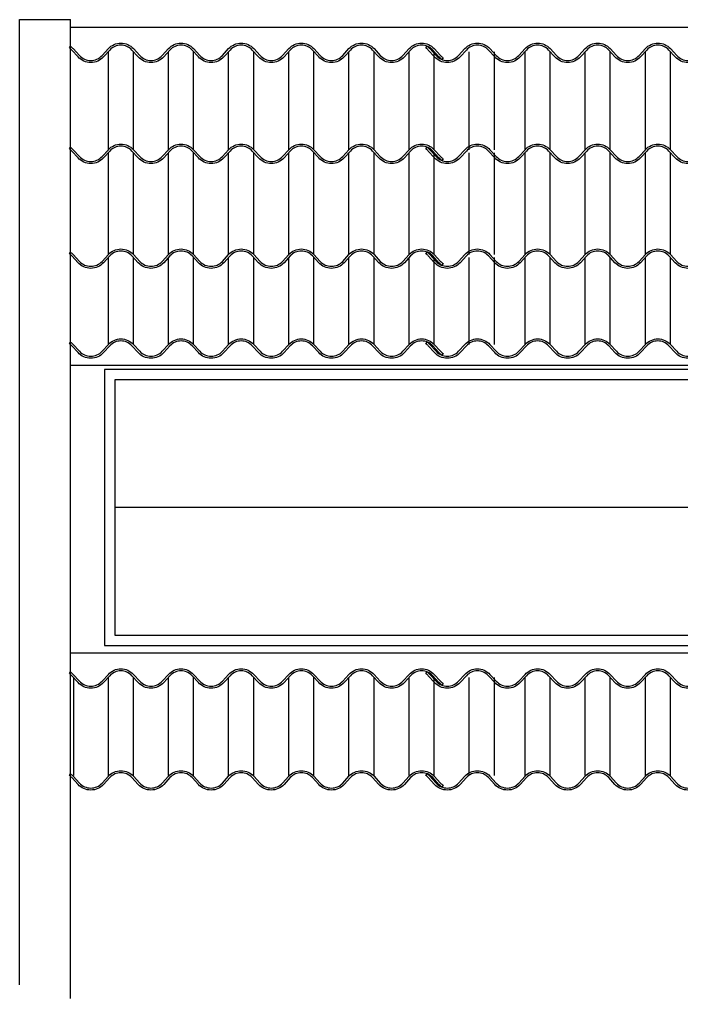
# Model space of a CAD drawing. Extents: x 2282.8 to 2294.5, y 7376.4 to 7380.1.
# Drawn here: x 2282.769 to 2284.716, y 7376.395 to 7379.275 of the extents above; entities that cross this region are included whole.
import ezdxf

# ---------------------------------------------------------------- set-up
doc = ezdxf.new("R2010")
doc.units = 0
doc.header["$MEASUREMENT"] = 0
for name, color, linetype in [('fina', 1, 'CONTINUOUS'), ('grossa', 5, 'CONTINUOUS'), ('média', 2, 'CONTINUOUS'), ('telhas', 1, 'CONTINUOUS')]:
    doc.layers.add(name, color=color, linetype=linetype)

msp = doc.modelspace()

# ---------------------------------------------------------------- linework, layer by layer
at = {"layer": 'fina'}
for p, q in [((2294.4794, 7379.252), (2282.9186, 7379.252)), ((2294.4794, 7378.257), (2282.9186, 7378.257)), ((2288.5486, 7377.8392), (2283.0486, 7377.8392)), ((2294.4794, 7377.4111), (2282.9186, 7377.4111)), ((2294.4794, 7377.4111), (2282.9186, 7377.4111))]:
    msp.add_line(p, q, dxfattribs=at)
msp.add_lwpolyline([(2288.5486, 7378.215), (2283.0486, 7378.215), (2283.0486, 7377.4634), (2288.5486, 7377.4634)], close=True, dxfattribs=at)
at = {"layer": 'grossa'}
for p, q in [((2282.7686, 7376.4354), (2282.7686, 7379.275)), ((2282.7686, 7379.275), (2282.9186, 7379.275)), ((2282.9186, 7376.395), (2282.9186, 7379.275))]:
    msp.add_line(p, q, dxfattribs=at)
at = {"layer": 'média'}
msp.add_lwpolyline([(2288.5786, 7378.245), (2283.0186, 7378.245), (2283.0186, 7377.4334), (2288.5786, 7377.4334)], close=True, dxfattribs=at)
at = {"layer": 'telhas'}
for p, q in [((2283.0297, 7378.8922), (2283.0297, 7379.1805)), ((2283.1035, 7378.8922), (2283.1035, 7379.1805)), ((2283.2067, 7378.8922), (2283.2067, 7379.1805)), ((2283.2805, 7378.8922), (2283.2805, 7379.1805)), ((2283.3837, 7378.8922), (2283.3837, 7379.1805)), ((2283.4575, 7378.8922), (2283.4575, 7379.1805)), ((2283.5607, 7378.8922), (2283.5607, 7379.1805)), ((2283.6345, 7378.8922), (2283.6345, 7379.1805)), ((2283.7377, 7378.8922), (2283.7377, 7379.1805)), ((2283.8115, 7378.8922), (2283.8115, 7379.1805)), ((2283.9147, 7378.8922), (2283.9147, 7379.1805)), ((2283.9885, 7378.8922), (2283.9885, 7379.1805)), ((2284.0917, 7378.8922), (2284.0917, 7379.1805)), ((2284.1655, 7378.8922), (2284.1655, 7379.1805)), ((2284.2556, 7378.8922), (2284.2556, 7379.1805)), ((2284.3294, 7378.8922), (2284.3294, 7379.1805)), ((2284.4326, 7378.8922), (2284.4326, 7379.1805)), ((2284.5064, 7378.8922), (2284.5064, 7379.1805)), ((2284.6096, 7378.8922), (2284.6096, 7379.1805)), ((2284.6834, 7378.8922), (2284.6834, 7379.1805)), ((2283.0297, 7378.5837), (2283.0297, 7378.8833)), ((2283.1035, 7378.5837), (2283.1035, 7378.8833)), ((2283.2067, 7378.5837), (2283.2067, 7378.8833)), ((2283.2805, 7378.5837), (2283.2805, 7378.8833)), ((2283.3837, 7378.5837), (2283.3837, 7378.8833)), ((2283.4575, 7378.5837), (2283.4575, 7378.8833)), ((2283.5607, 7378.5837), (2283.5607, 7378.8833)), ((2283.6345, 7378.5837), (2283.6345, 7378.8833)), ((2283.7377, 7378.5837), (2283.7377, 7378.8833)), ((2283.8115, 7378.5837), (2283.8115, 7378.8833)), ((2283.9147, 7378.5837), (2283.9147, 7378.8833)), ((2283.9885, 7378.5837), (2283.9885, 7378.8833)), ((2284.0917, 7378.5837), (2284.0917, 7378.8833)), ((2284.1655, 7378.5837), (2284.1655, 7378.8833)), ((2284.2556, 7378.5837), (2284.2556, 7378.8833)), ((2284.3294, 7378.5837), (2284.3294, 7378.8833)), ((2284.4326, 7378.5837), (2284.4326, 7378.8833)), ((2284.5064, 7378.5837), (2284.5064, 7378.8833)), ((2284.6096, 7378.5837), (2284.6096, 7378.8833)), ((2284.6834, 7378.5837), (2284.6834, 7378.8833)), ((2283.0297, 7378.3192), (2283.0297, 7378.5748)), ((2283.1035, 7378.3192), (2283.1035, 7378.5748)), ((2283.2067, 7378.3192), (2283.2067, 7378.5748)), ((2283.2805, 7378.3192), (2283.2805, 7378.5748)), ((2283.3837, 7378.3192), (2283.3837, 7378.5748)), ((2283.4575, 7378.3192), (2283.4575, 7378.5748)), ((2283.5607, 7378.3192), (2283.5607, 7378.5748)), ((2283.6345, 7378.3192), (2283.6345, 7378.5748)), ((2283.7377, 7378.3192), (2283.7377, 7378.5748)), ((2283.8115, 7378.3192), (2283.8115, 7378.5748)), ((2283.9147, 7378.3192), (2283.9147, 7378.5748)), ((2283.9885, 7378.3192), (2283.9885, 7378.5748)), ((2284.0917, 7378.3192), (2284.0917, 7378.5748)), ((2284.1655, 7378.3192), (2284.1655, 7378.5748)), ((2284.2556, 7378.3192), (2284.2556, 7378.5748)), ((2284.3294, 7378.3192), (2284.3294, 7378.5748)), ((2284.4326, 7378.3192), (2284.4326, 7378.5748)), ((2284.5064, 7378.3192), (2284.5064, 7378.5748)), ((2284.6096, 7378.3192), (2284.6096, 7378.5748)), ((2284.6834, 7378.3192), (2284.6834, 7378.5748)), ((2282.9283, 7377.0513), (2282.9283, 7377.3396)), ((2283.0297, 7377.0513), (2283.0297, 7377.3396)), ((2283.1035, 7377.0513), (2283.1035, 7377.3396)), ((2283.2067, 7377.0513), (2283.2067, 7377.3396)), ((2283.2805, 7377.0513), (2283.2805, 7377.3396)), ((2283.3837, 7377.0513), (2283.3837, 7377.3396)), ((2283.4575, 7377.0513), (2283.4575, 7377.3396)), ((2283.5607, 7377.0513), (2283.5607, 7377.3396)), ((2283.6345, 7377.0513), (2283.6345, 7377.3396)), ((2283.7377, 7377.0513), (2283.7377, 7377.3396)), ((2283.8115, 7377.0513), (2283.8115, 7377.3396)), ((2283.9147, 7377.0513), (2283.9147, 7377.3396)), ((2283.9885, 7377.0513), (2283.9885, 7377.3396)), ((2284.0917, 7377.0513), (2284.0917, 7377.3396)), ((2284.1655, 7377.0513), (2284.1655, 7377.3396)), ((2284.2556, 7377.0513), (2284.2556, 7377.3396)), ((2284.3294, 7377.0513), (2284.3294, 7377.3396)), ((2284.4326, 7377.0513), (2284.4326, 7377.3396)), ((2284.5064, 7377.0513), (2284.5064, 7377.3396)), ((2284.6096, 7377.0513), (2284.6096, 7377.3396)), ((2284.6834, 7377.0513), (2284.6834, 7377.3396))]:
    msp.add_line(p, q, dxfattribs=at)
for points in [[(2284.0025, 7379.1652), (2283.9841, 7379.1853, 0.210516), (2283.9516, 7379.1996, 0.210516), (2283.9191, 7379.1853), (2283.9007, 7379.1652, -0.210516), (2283.8631, 7379.1486, -0.210516), (2283.8255, 7379.1652), (2283.8071, 7379.1853, 0.210516), (2283.7746, 7379.1996, 0.210516), (2283.7421, 7379.1853), (2283.7237, 7379.1652, -0.210516), (2283.6861, 7379.1486, -0.210516), (2283.6485, 7379.1652), (2283.6301, 7379.1853, 0.210516), (2283.5976, 7379.1996, 0.210516), (2283.5651, 7379.1853), (2283.5467, 7379.1652, -0.210516), (2283.5091, 7379.1486, -0.210516), (2283.4715, 7379.1652), (2283.4531, 7379.1853, 0.210516), (2283.4206, 7379.1996, 0.210516), (2283.3881, 7379.1853), (2283.3697, 7379.1652, -0.210516), (2283.3321, 7379.1486, -0.210516), (2283.2945, 7379.1652), (2283.2761, 7379.1853, 0.210516), (2283.2436, 7379.1996, 0.210516), (2283.2111, 7379.1853), (2283.1927, 7379.1652, -0.210516), (2283.1551, 7379.1486, -0.210516), (2283.1175, 7379.1652), (2283.0991, 7379.1853, 0.210516), (2283.0666, 7379.1996, 0.210516), (2283.0341, 7379.1853), (2283.0157, 7379.1652, -0.210516), (2282.9781, 7379.1486, -0.210516), (2282.9405, 7379.1652), (2282.9221, 7379.1853, 0.052993), (2282.9151, 7379.1915), (2282.9186, 7379.1964, -0.052993), (2282.9265, 7379.1894), (2282.9449, 7379.1692, 0.210516), (2282.9781, 7379.1546, 0.210516), (2283.0113, 7379.1692), (2283.0297, 7379.1894, -0.210516), (2283.0666, 7379.2056, -0.210516), (2283.1035, 7379.1894), (2283.1219, 7379.1692, 0.210516), (2283.1551, 7379.1546, 0.210516), (2283.1883, 7379.1692), (2283.2067, 7379.1894, -0.210516), (2283.2436, 7379.2056, -0.210516), (2283.2805, 7379.1894), (2283.2989, 7379.1692, 0.210516), (2283.3321, 7379.1546, 0.210516), (2283.3653, 7379.1692), (2283.3837, 7379.1894, -0.210516), (2283.4206, 7379.2056, -0.210516), (2283.4575, 7379.1894), (2283.4759, 7379.1692, 0.210516), (2283.5091, 7379.1546, 0.210516), (2283.5423, 7379.1692), (2283.5607, 7379.1894, -0.210516), (2283.5976, 7379.2056, -0.210516), (2283.6345, 7379.1894), (2283.6529, 7379.1692, 0.210516), (2283.6861, 7379.1546, 0.210516), (2283.7193, 7379.1692), (2283.7377, 7379.1894, -0.210516), (2283.7746, 7379.2056, -0.210516), (2283.8115, 7379.1894), (2283.8299, 7379.1692, 0.210516), (2283.8631, 7379.1546, 0.210516), (2283.8963, 7379.1692), (2283.9147, 7379.1894, -0.210516), (2283.9516, 7379.2056, -0.210516), (2283.9885, 7379.1894), (2284.0069, 7379.1692, 0.056934), (2284.0146, 7379.1625), (2284.0112, 7379.1576, -0.056934)], [(2284.0025, 7378.868), (2283.9841, 7378.8882, 0.210516), (2283.9516, 7378.9025, 0.210516), (2283.9191, 7378.8882), (2283.9007, 7378.868, -0.210516), (2283.8631, 7378.8515, -0.210516), (2283.8255, 7378.868), (2283.8071, 7378.8882, 0.210516), (2283.7746, 7378.9025, 0.210516), (2283.7421, 7378.8882), (2283.7237, 7378.868, -0.210516), (2283.6861, 7378.8515, -0.210516), (2283.6485, 7378.868), (2283.6301, 7378.8882, 0.210516), (2283.5976, 7378.9025, 0.210516), (2283.5651, 7378.8882), (2283.5467, 7378.868, -0.210516), (2283.5091, 7378.8515, -0.210516), (2283.4715, 7378.868), (2283.4531, 7378.8882, 0.210516), (2283.4206, 7378.9025, 0.210516), (2283.3881, 7378.8882), (2283.3697, 7378.868, -0.210516), (2283.3321, 7378.8515, -0.210516), (2283.2945, 7378.868), (2283.2761, 7378.8882, 0.210516), (2283.2436, 7378.9025, 0.210516), (2283.2111, 7378.8882), (2283.1927, 7378.868, -0.210516), (2283.1551, 7378.8515, -0.210516), (2283.1175, 7378.868), (2283.0991, 7378.8882, 0.210516), (2283.0666, 7378.9025, 0.210516), (2283.0341, 7378.8882), (2283.0157, 7378.868, -0.210516), (2282.9781, 7378.8515, -0.210516), (2282.9405, 7378.868), (2282.9221, 7378.8882, 0.052993), (2282.9151, 7378.8943), (2282.9186, 7378.8992, -0.052993), (2282.9265, 7378.8922), (2282.9449, 7378.8721, 0.210516), (2282.9781, 7378.8575, 0.210516), (2283.0113, 7378.8721), (2283.0297, 7378.8922, -0.210516), (2283.0666, 7378.9085, -0.210516), (2283.1035, 7378.8922), (2283.1219, 7378.8721, 0.210516), (2283.1551, 7378.8575, 0.210516), (2283.1883, 7378.8721), (2283.2067, 7378.8922, -0.210516), (2283.2436, 7378.9085, -0.210516), (2283.2805, 7378.8922), (2283.2989, 7378.8721, 0.210516), (2283.3321, 7378.8575, 0.210516), (2283.3653, 7378.8721), (2283.3837, 7378.8922, -0.210516), (2283.4206, 7378.9085, -0.210516), (2283.4575, 7378.8922), (2283.4759, 7378.8721, 0.210516), (2283.5091, 7378.8575, 0.210516), (2283.5423, 7378.8721), (2283.5607, 7378.8922, -0.210516), (2283.5976, 7378.9085, -0.210516), (2283.6345, 7378.8922), (2283.6529, 7378.8721, 0.210516), (2283.6861, 7378.8575, 0.210516), (2283.7193, 7378.8721), (2283.7377, 7378.8922, -0.210516), (2283.7746, 7378.9085, -0.210516), (2283.8115, 7378.8922), (2283.8299, 7378.8721, 0.210516), (2283.8631, 7378.8575, 0.210516), (2283.8963, 7378.8721), (2283.9147, 7378.8922, -0.210516), (2283.9516, 7378.9085, -0.210516), (2283.9885, 7378.8922), (2284.0069, 7378.8721, 0.056934), (2284.0146, 7378.8654), (2284.0112, 7378.8604, -0.056934)], [(2284.0025, 7378.5596), (2283.9841, 7378.5797, 0.210516), (2283.9516, 7378.594, 0.210516), (2283.9191, 7378.5797), (2283.9007, 7378.5596, -0.210516), (2283.8631, 7378.543, -0.210516), (2283.8255, 7378.5596), (2283.8071, 7378.5797, 0.210516), (2283.7746, 7378.594, 0.210516), (2283.7421, 7378.5797), (2283.7237, 7378.5596, -0.210516), (2283.6861, 7378.543, -0.210516), (2283.6485, 7378.5596), (2283.6301, 7378.5797, 0.210516), (2283.5976, 7378.594, 0.210516), (2283.5651, 7378.5797), (2283.5467, 7378.5596, -0.210516), (2283.5091, 7378.543, -0.210516), (2283.4715, 7378.5596), (2283.4531, 7378.5797, 0.210516), (2283.4206, 7378.594, 0.210516), (2283.3881, 7378.5797), (2283.3697, 7378.5596, -0.210516), (2283.3321, 7378.543, -0.210516), (2283.2945, 7378.5596), (2283.2761, 7378.5797, 0.210516), (2283.2436, 7378.594, 0.210516), (2283.2111, 7378.5797), (2283.1927, 7378.5596, -0.210516), (2283.1551, 7378.543, -0.210516), (2283.1175, 7378.5596), (2283.0991, 7378.5797, 0.210516), (2283.0666, 7378.594, 0.210516), (2283.0341, 7378.5797), (2283.0157, 7378.5596, -0.210516), (2282.9781, 7378.543, -0.210516), (2282.9405, 7378.5596), (2282.9221, 7378.5797, 0.052993), (2282.9151, 7378.5858), (2282.9186, 7378.5907, -0.052993), (2282.9265, 7378.5837), (2282.9449, 7378.5636, 0.210516), (2282.9781, 7378.549, 0.210516), (2283.0113, 7378.5636), (2283.0297, 7378.5837, -0.210516), (2283.0666, 7378.6, -0.210516), (2283.1035, 7378.5837), (2283.1219, 7378.5636, 0.210516), (2283.1551, 7378.549, 0.210516), (2283.1883, 7378.5636), (2283.2067, 7378.5837, -0.210516), (2283.2436, 7378.6, -0.210516), (2283.2805, 7378.5837), (2283.2989, 7378.5636, 0.210516), (2283.3321, 7378.549, 0.210516), (2283.3653, 7378.5636), (2283.3837, 7378.5837, -0.210516), (2283.4206, 7378.6, -0.210516), (2283.4575, 7378.5837), (2283.4759, 7378.5636, 0.210516), (2283.5091, 7378.549, 0.210516), (2283.5423, 7378.5636), (2283.5607, 7378.5837, -0.210516), (2283.5976, 7378.6, -0.210516), (2283.6345, 7378.5837), (2283.6529, 7378.5636, 0.210516), (2283.6861, 7378.549, 0.210516), (2283.7193, 7378.5636), (2283.7377, 7378.5837, -0.210516), (2283.7746, 7378.6, -0.210516), (2283.8115, 7378.5837), (2283.8299, 7378.5636, 0.210516), (2283.8631, 7378.549, 0.210516), (2283.8963, 7378.5636), (2283.9147, 7378.5837, -0.210516), (2283.9516, 7378.6, -0.210516), (2283.9885, 7378.5837), (2284.0069, 7378.5636, 0.056934), (2284.0146, 7378.5569), (2284.0112, 7378.552, -0.056934)], [(2284.0025, 7378.295), (2283.9841, 7378.3152, 0.210516), (2283.9516, 7378.3295, 0.210516), (2283.9191, 7378.3152), (2283.9007, 7378.295, -0.210516), (2283.8631, 7378.2785, -0.210516), (2283.8255, 7378.295), (2283.8071, 7378.3152, 0.210516), (2283.7746, 7378.3295, 0.210516), (2283.7421, 7378.3152), (2283.7237, 7378.295, -0.210516), (2283.6861, 7378.2785, -0.210516), (2283.6485, 7378.295), (2283.6301, 7378.3152, 0.210516), (2283.5976, 7378.3295, 0.210516), (2283.5651, 7378.3152), (2283.5467, 7378.295, -0.210516), (2283.5091, 7378.2785, -0.210516), (2283.4715, 7378.295), (2283.4531, 7378.3152, 0.210516), (2283.4206, 7378.3295, 0.210516), (2283.3881, 7378.3152), (2283.3697, 7378.295, -0.210516), (2283.3321, 7378.2785, -0.210516), (2283.2945, 7378.295), (2283.2761, 7378.3152, 0.210516), (2283.2436, 7378.3295, 0.210516), (2283.2111, 7378.3152), (2283.1927, 7378.295, -0.210516), (2283.1551, 7378.2785, -0.210516), (2283.1175, 7378.295), (2283.0991, 7378.3152, 0.210516), (2283.0666, 7378.3295, 0.210516), (2283.0341, 7378.3152), (2283.0157, 7378.295, -0.210516), (2282.9781, 7378.2785, -0.210516), (2282.9405, 7378.295), (2282.9221, 7378.3152, 0.052993), (2282.9151, 7378.3213), (2282.9186, 7378.3262, -0.052993), (2282.9265, 7378.3192), (2282.9449, 7378.2991, 0.210516), (2282.9781, 7378.2845, 0.210516), (2283.0113, 7378.2991), (2283.0297, 7378.3192, -0.210516), (2283.0666, 7378.3355, -0.210516), (2283.1035, 7378.3192), (2283.1219, 7378.2991, 0.210516), (2283.1551, 7378.2845, 0.210516), (2283.1883, 7378.2991), (2283.2067, 7378.3192, -0.210516), (2283.2436, 7378.3355, -0.210516), (2283.2805, 7378.3192), (2283.2989, 7378.2991, 0.210516), (2283.3321, 7378.2845, 0.210516), (2283.3653, 7378.2991), (2283.3837, 7378.3192, -0.210516), (2283.4206, 7378.3355, -0.210516), (2283.4575, 7378.3192), (2283.4759, 7378.2991, 0.210516), (2283.5091, 7378.2845, 0.210516), (2283.5423, 7378.2991), (2283.5607, 7378.3192, -0.210516), (2283.5976, 7378.3355, -0.210516), (2283.6345, 7378.3192), (2283.6529, 7378.2991, 0.210516), (2283.6861, 7378.2845, 0.210516), (2283.7193, 7378.2991), (2283.7377, 7378.3192, -0.210516), (2283.7746, 7378.3355, -0.210516), (2283.8115, 7378.3192), (2283.8299, 7378.2991, 0.210516), (2283.8631, 7378.2845, 0.210516), (2283.8963, 7378.2991), (2283.9147, 7378.3192, -0.210516), (2283.9516, 7378.3355, -0.210516), (2283.9885, 7378.3192), (2284.0069, 7378.2991, 0.056934), (2284.0146, 7378.2924), (2284.0112, 7378.2874, -0.056934)], [(2284.0025, 7377.3243), (2283.9841, 7377.3444, 0.210516), (2283.9516, 7377.3587, 0.210516), (2283.9191, 7377.3444), (2283.9007, 7377.3243, -0.210516), (2283.8631, 7377.3077, -0.210516), (2283.8255, 7377.3243), (2283.8071, 7377.3444, 0.210516), (2283.7746, 7377.3587, 0.210516), (2283.7421, 7377.3444), (2283.7237, 7377.3243, -0.210516), (2283.6861, 7377.3077, -0.210516), (2283.6485, 7377.3243), (2283.6301, 7377.3444, 0.210516), (2283.5976, 7377.3587, 0.210516), (2283.5651, 7377.3444), (2283.5467, 7377.3243, -0.210516), (2283.5091, 7377.3077, -0.210516), (2283.4715, 7377.3243), (2283.4531, 7377.3444, 0.210516), (2283.4206, 7377.3587, 0.210516), (2283.3881, 7377.3444), (2283.3697, 7377.3243, -0.210516), (2283.3321, 7377.3077, -0.210516), (2283.2945, 7377.3243), (2283.2761, 7377.3444, 0.210516), (2283.2436, 7377.3587, 0.210516), (2283.2111, 7377.3444), (2283.1927, 7377.3243, -0.210516), (2283.1551, 7377.3077, -0.210516), (2283.1175, 7377.3243), (2283.0991, 7377.3444, 0.210516), (2283.0666, 7377.3587, 0.210516), (2283.0341, 7377.3444), (2283.0157, 7377.3243, -0.210516), (2282.9781, 7377.3077, -0.210516), (2282.9405, 7377.3243), (2282.9221, 7377.3444, 0.052993), (2282.9151, 7377.3506), (2282.9186, 7377.3555, -0.052993), (2282.9265, 7377.3485), (2282.9449, 7377.3284, 0.210516), (2282.9781, 7377.3137, 0.210516), (2283.0113, 7377.3284), (2283.0297, 7377.3485, -0.210516), (2283.0666, 7377.3647, -0.210516), (2283.1035, 7377.3485), (2283.1219, 7377.3284, 0.210516), (2283.1551, 7377.3137, 0.210516), (2283.1883, 7377.3284), (2283.2067, 7377.3485, -0.210516), (2283.2436, 7377.3647, -0.210516), (2283.2805, 7377.3485), (2283.2989, 7377.3284, 0.210516), (2283.3321, 7377.3137, 0.210516), (2283.3653, 7377.3284), (2283.3837, 7377.3485, -0.210516), (2283.4206, 7377.3647, -0.210516), (2283.4575, 7377.3485), (2283.4759, 7377.3284, 0.210516), (2283.5091, 7377.3137, 0.210516), (2283.5423, 7377.3284), (2283.5607, 7377.3485, -0.210516), (2283.5976, 7377.3647, -0.210516), (2283.6345, 7377.3485), (2283.6529, 7377.3284, 0.210516), (2283.6861, 7377.3137, 0.210516), (2283.7193, 7377.3284), (2283.7377, 7377.3485, -0.210516), (2283.7746, 7377.3647, -0.210516), (2283.8115, 7377.3485), (2283.8299, 7377.3284, 0.210516), (2283.8631, 7377.3137, 0.210516), (2283.8963, 7377.3284), (2283.9147, 7377.3485, -0.210516), (2283.9516, 7377.3647, -0.210516), (2283.9885, 7377.3485), (2284.0069, 7377.3284, 0.056934), (2284.0146, 7377.3217), (2284.0112, 7377.3167, -0.056934)], [(2284.0025, 7377.3243), (2283.9841, 7377.3444, 0.210516), (2283.9516, 7377.3587, 0.210516), (2283.9191, 7377.3444), (2283.9007, 7377.3243, -0.210516), (2283.8631, 7377.3077, -0.210516), (2283.8255, 7377.3243), (2283.8071, 7377.3444, 0.210516), (2283.7746, 7377.3587, 0.210516), (2283.7421, 7377.3444), (2283.7237, 7377.3243, -0.210516), (2283.6861, 7377.3077, -0.210516), (2283.6485, 7377.3243), (2283.6301, 7377.3444, 0.210516), (2283.5976, 7377.3587, 0.210516), (2283.5651, 7377.3444), (2283.5467, 7377.3243, -0.210516), (2283.5091, 7377.3077, -0.210516), (2283.4715, 7377.3243), (2283.4531, 7377.3444, 0.210516), (2283.4206, 7377.3587, 0.210516), (2283.3881, 7377.3444), (2283.3697, 7377.3243, -0.210516), (2283.3321, 7377.3077, -0.210516), (2283.2945, 7377.3243), (2283.2761, 7377.3444, 0.210516), (2283.2436, 7377.3587, 0.210516), (2283.2111, 7377.3444), (2283.1927, 7377.3243, -0.210516), (2283.1551, 7377.3077, -0.210516), (2283.1175, 7377.3243), (2283.0991, 7377.3444, 0.210516), (2283.0666, 7377.3587, 0.210516), (2283.0341, 7377.3444), (2283.0157, 7377.3243, -0.210516), (2282.9781, 7377.3077, -0.210516), (2282.9405, 7377.3243), (2282.9221, 7377.3444, 0.052993), (2282.9151, 7377.3506), (2282.9186, 7377.3555, -0.052993), (2282.9265, 7377.3485), (2282.9449, 7377.3284, 0.210516), (2282.9781, 7377.3137, 0.210516), (2283.0113, 7377.3284), (2283.0297, 7377.3485, -0.210516), (2283.0666, 7377.3647, -0.210516), (2283.1035, 7377.3485), (2283.1219, 7377.3284, 0.210516), (2283.1551, 7377.3137, 0.210516), (2283.1883, 7377.3284), (2283.2067, 7377.3485, -0.210516), (2283.2436, 7377.3647, -0.210516), (2283.2805, 7377.3485), (2283.2989, 7377.3284, 0.210516), (2283.3321, 7377.3137, 0.210516), (2283.3653, 7377.3284), (2283.3837, 7377.3485, -0.210516), (2283.4206, 7377.3647, -0.210516), (2283.4575, 7377.3485), (2283.4759, 7377.3284, 0.210516), (2283.5091, 7377.3137, 0.210516), (2283.5423, 7377.3284), (2283.5607, 7377.3485, -0.210516), (2283.5976, 7377.3647, -0.210516), (2283.6345, 7377.3485), (2283.6529, 7377.3284, 0.210516), (2283.6861, 7377.3137, 0.210516), (2283.7193, 7377.3284), (2283.7377, 7377.3485, -0.210516), (2283.7746, 7377.3647, -0.210516), (2283.8115, 7377.3485), (2283.8299, 7377.3284, 0.210516), (2283.8631, 7377.3137, 0.210516), (2283.8963, 7377.3284), (2283.9147, 7377.3485, -0.210516), (2283.9516, 7377.3647, -0.210516), (2283.9885, 7377.3485), (2284.0069, 7377.3284, 0.056934), (2284.0146, 7377.3217), (2284.0112, 7377.3167, -0.056934)]]:
    msp.add_lwpolyline(points, format="xyb", close=True, dxfattribs=at)
for points in [[(2284.735, 7379.1486, -0.210516), (2284.6973, 7379.1652), (2284.6789, 7379.1853, 0.210516), (2284.6465, 7379.1996, 0.210516), (2284.614, 7379.1853), (2284.5956, 7379.1652, -0.210516), (2284.558, 7379.1486, -0.210516), (2284.5203, 7379.1652), (2284.5019, 7379.1853, 0.210516), (2284.4695, 7379.1996, 0.210516), (2284.437, 7379.1853), (2284.4186, 7379.1652, -0.210516), (2284.381, 7379.1486, -0.210516), (2284.3433, 7379.1652), (2284.3249, 7379.1853, 0.210516), (2284.2925, 7379.1996, 0.210516), (2284.26, 7379.1853), (2284.2416, 7379.1652, -0.210516), (2284.204, 7379.1486, -0.210516), (2284.1663, 7379.1652), (2284.1479, 7379.1853, 0.210516), (2284.1155, 7379.1996, 0.210516), (2284.083, 7379.1853), (2284.0646, 7379.1652, -0.210516), (2284.027, 7379.1486, -0.210516), (2283.9893, 7379.1652), (2283.9709, 7379.1853, 0.052993), (2283.964, 7379.1915), (2283.9674, 7379.1964, -0.052993), (2283.9754, 7379.1894), (2283.9938, 7379.1692, 0.210516), (2284.027, 7379.1546, 0.210516), (2284.0602, 7379.1692), (2284.0786, 7379.1894, -0.210516), (2284.1155, 7379.2056, -0.210516), (2284.1524, 7379.1894), (2284.1708, 7379.1692, 0.210516), (2284.204, 7379.1546, 0.210516), (2284.2372, 7379.1692), (2284.2556, 7379.1894, -0.210516), (2284.2925, 7379.2056, -0.210516), (2284.3294, 7379.1894), (2284.3478, 7379.1692, 0.210516), (2284.381, 7379.1546, 0.210516), (2284.4142, 7379.1692), (2284.4326, 7379.1894, -0.210516), (2284.4695, 7379.2056, -0.210516), (2284.5064, 7379.1894), (2284.5248, 7379.1692, 0.210516), (2284.558, 7379.1546, 0.210516), (2284.5912, 7379.1692), (2284.6096, 7379.1894, -0.210516), (2284.6465, 7379.2056, -0.210516), (2284.6834, 7379.1894), (2284.7018, 7379.1692, 0.210516), (2284.735, 7379.1546, 0.210516)], [(2284.735, 7378.8515, -0.210516), (2284.6973, 7378.868), (2284.6789, 7378.8882, 0.210516), (2284.6465, 7378.9025, 0.210516), (2284.614, 7378.8882), (2284.5956, 7378.868, -0.210516), (2284.558, 7378.8515, -0.210516), (2284.5203, 7378.868), (2284.5019, 7378.8882, 0.210516), (2284.4695, 7378.9025, 0.210516), (2284.437, 7378.8882), (2284.4186, 7378.868, -0.210516), (2284.381, 7378.8515, -0.210516), (2284.3433, 7378.868), (2284.3249, 7378.8882, 0.210516), (2284.2925, 7378.9025, 0.210516), (2284.26, 7378.8882), (2284.2416, 7378.868, -0.210516), (2284.204, 7378.8515, -0.210516), (2284.1663, 7378.868), (2284.1479, 7378.8882, 0.210516), (2284.1155, 7378.9025, 0.210516), (2284.083, 7378.8882), (2284.0646, 7378.868, -0.210516), (2284.027, 7378.8515, -0.210516), (2283.9893, 7378.868), (2283.9709, 7378.8882, 0.052993), (2283.964, 7378.8943), (2283.9674, 7378.8992, -0.052993), (2283.9754, 7378.8922), (2283.9938, 7378.8721, 0.210516), (2284.027, 7378.8575, 0.210516), (2284.0602, 7378.8721), (2284.0786, 7378.8922, -0.210516), (2284.1155, 7378.9085, -0.210516), (2284.1524, 7378.8922), (2284.1708, 7378.8721, 0.210516), (2284.204, 7378.8575, 0.210516), (2284.2372, 7378.8721), (2284.2556, 7378.8922, -0.210516), (2284.2925, 7378.9085, -0.210516), (2284.3294, 7378.8922), (2284.3478, 7378.8721, 0.210516), (2284.381, 7378.8575, 0.210516), (2284.4142, 7378.8721), (2284.4326, 7378.8922, -0.210516), (2284.4695, 7378.9085, -0.210516), (2284.5064, 7378.8922), (2284.5248, 7378.8721, 0.210516), (2284.558, 7378.8575, 0.210516), (2284.5912, 7378.8721), (2284.6096, 7378.8922, -0.210516), (2284.6465, 7378.9085, -0.210516), (2284.6834, 7378.8922), (2284.7018, 7378.8721, 0.210516), (2284.735, 7378.8575, 0.210516)], [(2284.735, 7378.543, -0.210516), (2284.6973, 7378.5596), (2284.6789, 7378.5797, 0.210516), (2284.6465, 7378.594, 0.210516), (2284.614, 7378.5797), (2284.5956, 7378.5596, -0.210516), (2284.558, 7378.543, -0.210516), (2284.5203, 7378.5596), (2284.5019, 7378.5797, 0.210516), (2284.4695, 7378.594, 0.210516), (2284.437, 7378.5797), (2284.4186, 7378.5596, -0.210516), (2284.381, 7378.543, -0.210516), (2284.3433, 7378.5596), (2284.3249, 7378.5797, 0.210516), (2284.2925, 7378.594, 0.210516), (2284.26, 7378.5797), (2284.2416, 7378.5596, -0.210516), (2284.204, 7378.543, -0.210516), (2284.1663, 7378.5596), (2284.1479, 7378.5797, 0.210516), (2284.1155, 7378.594, 0.210516), (2284.083, 7378.5797), (2284.0646, 7378.5596, -0.210516), (2284.027, 7378.543, -0.210516), (2283.9893, 7378.5596), (2283.9709, 7378.5797, 0.052993), (2283.964, 7378.5858), (2283.9674, 7378.5907, -0.052993), (2283.9754, 7378.5837), (2283.9938, 7378.5636, 0.210516), (2284.027, 7378.549, 0.210516), (2284.0602, 7378.5636), (2284.0786, 7378.5837, -0.210516), (2284.1155, 7378.6, -0.210516), (2284.1524, 7378.5837), (2284.1708, 7378.5636, 0.210516), (2284.204, 7378.549, 0.210516), (2284.2372, 7378.5636), (2284.2556, 7378.5837, -0.210516), (2284.2925, 7378.6, -0.210516), (2284.3294, 7378.5837), (2284.3478, 7378.5636, 0.210516), (2284.381, 7378.549, 0.210516), (2284.4142, 7378.5636), (2284.4326, 7378.5837, -0.210516), (2284.4695, 7378.6, -0.210516), (2284.5064, 7378.5837), (2284.5248, 7378.5636, 0.210516), (2284.558, 7378.549, 0.210516), (2284.5912, 7378.5636), (2284.6096, 7378.5837, -0.210516), (2284.6465, 7378.6, -0.210516), (2284.6834, 7378.5837), (2284.7018, 7378.5636, 0.210516), (2284.735, 7378.549, 0.210516)], [(2284.735, 7378.2785, -0.210516), (2284.6973, 7378.295), (2284.6789, 7378.3152, 0.210516), (2284.6465, 7378.3295, 0.210516), (2284.614, 7378.3152), (2284.5956, 7378.295, -0.210516), (2284.558, 7378.2785, -0.210516), (2284.5203, 7378.295), (2284.5019, 7378.3152, 0.210516), (2284.4695, 7378.3295, 0.210516), (2284.437, 7378.3152), (2284.4186, 7378.295, -0.210516), (2284.381, 7378.2785, -0.210516), (2284.3433, 7378.295), (2284.3249, 7378.3152, 0.210516), (2284.2925, 7378.3295, 0.210516), (2284.26, 7378.3152), (2284.2416, 7378.295, -0.210516), (2284.204, 7378.2785, -0.210516), (2284.1663, 7378.295), (2284.1479, 7378.3152, 0.210516), (2284.1155, 7378.3295, 0.210516), (2284.083, 7378.3152), (2284.0646, 7378.295, -0.210516), (2284.027, 7378.2785, -0.210516), (2283.9893, 7378.295), (2283.9709, 7378.3152, 0.052993), (2283.964, 7378.3213), (2283.9674, 7378.3262, -0.052993), (2283.9754, 7378.3192), (2283.9938, 7378.2991, 0.210516), (2284.027, 7378.2845, 0.210516), (2284.0602, 7378.2991), (2284.0786, 7378.3192, -0.210516), (2284.1155, 7378.3355, -0.210516), (2284.1524, 7378.3192), (2284.1708, 7378.2991, 0.210516), (2284.204, 7378.2845, 0.210516), (2284.2372, 7378.2991), (2284.2556, 7378.3192, -0.210516), (2284.2925, 7378.3355, -0.210516), (2284.3294, 7378.3192), (2284.3478, 7378.2991, 0.210516), (2284.381, 7378.2845, 0.210516), (2284.4142, 7378.2991), (2284.4326, 7378.3192, -0.210516), (2284.4695, 7378.3355, -0.210516), (2284.5064, 7378.3192), (2284.5248, 7378.2991, 0.210516), (2284.558, 7378.2845, 0.210516), (2284.5912, 7378.2991), (2284.6096, 7378.3192, -0.210516), (2284.6465, 7378.3355, -0.210516), (2284.6834, 7378.3192), (2284.7018, 7378.2991, 0.210516), (2284.735, 7378.2845, 0.210516)], [(2284.735, 7377.3077, -0.210516), (2284.6973, 7377.3243), (2284.6789, 7377.3444, 0.210516), (2284.6465, 7377.3587, 0.210516), (2284.614, 7377.3444), (2284.5956, 7377.3243, -0.210516), (2284.558, 7377.3077, -0.210516), (2284.5203, 7377.3243), (2284.5019, 7377.3444, 0.210516), (2284.4695, 7377.3587, 0.210516), (2284.437, 7377.3444), (2284.4186, 7377.3243, -0.210516), (2284.381, 7377.3077, -0.210516), (2284.3433, 7377.3243), (2284.3249, 7377.3444, 0.210516), (2284.2925, 7377.3587, 0.210516), (2284.26, 7377.3444), (2284.2416, 7377.3243, -0.210516), (2284.204, 7377.3077, -0.210516), (2284.1663, 7377.3243), (2284.1479, 7377.3444, 0.210516), (2284.1155, 7377.3587, 0.210516), (2284.083, 7377.3444), (2284.0646, 7377.3243, -0.210516), (2284.027, 7377.3077, -0.210516), (2283.9893, 7377.3243), (2283.9709, 7377.3444, 0.052993), (2283.964, 7377.3506), (2283.9674, 7377.3555, -0.052993), (2283.9754, 7377.3485), (2283.9938, 7377.3284, 0.210516), (2284.027, 7377.3137, 0.210516), (2284.0602, 7377.3284), (2284.0786, 7377.3485, -0.210516), (2284.1155, 7377.3647, -0.210516), (2284.1524, 7377.3485), (2284.1708, 7377.3284, 0.210516), (2284.204, 7377.3137, 0.210516), (2284.2372, 7377.3284), (2284.2556, 7377.3485, -0.210516), (2284.2925, 7377.3647, -0.210516), (2284.3294, 7377.3485), (2284.3478, 7377.3284, 0.210516), (2284.381, 7377.3137, 0.210516), (2284.4142, 7377.3284), (2284.4326, 7377.3485, -0.210516), (2284.4695, 7377.3647, -0.210516), (2284.5064, 7377.3485), (2284.5248, 7377.3284, 0.210516), (2284.558, 7377.3137, 0.210516), (2284.5912, 7377.3284), (2284.6096, 7377.3485, -0.210516), (2284.6465, 7377.3647, -0.210516), (2284.6834, 7377.3485), (2284.7018, 7377.3284, 0.210516), (2284.735, 7377.3137, 0.210516)], [(2284.735, 7377.3077, -0.210516), (2284.6973, 7377.3243), (2284.6789, 7377.3444, 0.210516), (2284.6465, 7377.3587, 0.210516), (2284.614, 7377.3444), (2284.5956, 7377.3243, -0.210516), (2284.558, 7377.3077, -0.210516), (2284.5203, 7377.3243), (2284.5019, 7377.3444, 0.210516), (2284.4695, 7377.3587, 0.210516), (2284.437, 7377.3444), (2284.4186, 7377.3243, -0.210516), (2284.381, 7377.3077, -0.210516), (2284.3433, 7377.3243), (2284.3249, 7377.3444, 0.210516), (2284.2925, 7377.3587, 0.210516), (2284.26, 7377.3444), (2284.2416, 7377.3243, -0.210516), (2284.204, 7377.3077, -0.210516), (2284.1663, 7377.3243), (2284.1479, 7377.3444, 0.210516), (2284.1155, 7377.3587, 0.210516), (2284.083, 7377.3444), (2284.0646, 7377.3243, -0.210516), (2284.027, 7377.3077, -0.210516), (2283.9893, 7377.3243), (2283.9709, 7377.3444, 0.052993), (2283.964, 7377.3506), (2283.9674, 7377.3555, -0.052993), (2283.9754, 7377.3485), (2283.9938, 7377.3284, 0.210516), (2284.027, 7377.3137, 0.210516), (2284.0602, 7377.3284), (2284.0786, 7377.3485, -0.210516), (2284.1155, 7377.3647, -0.210516), (2284.1524, 7377.3485), (2284.1708, 7377.3284, 0.210516), (2284.204, 7377.3137, 0.210516), (2284.2372, 7377.3284), (2284.2556, 7377.3485, -0.210516), (2284.2925, 7377.3647, -0.210516), (2284.3294, 7377.3485), (2284.3478, 7377.3284, 0.210516), (2284.381, 7377.3137, 0.210516), (2284.4142, 7377.3284), (2284.4326, 7377.3485, -0.210516), (2284.4695, 7377.3647, -0.210516), (2284.5064, 7377.3485), (2284.5248, 7377.3284, 0.210516), (2284.558, 7377.3137, 0.210516), (2284.5912, 7377.3284), (2284.6096, 7377.3485, -0.210516), (2284.6465, 7377.3647, -0.210516), (2284.6834, 7377.3485), (2284.7018, 7377.3284, 0.210516), (2284.735, 7377.3137, 0.210516)]]:
    msp.add_lwpolyline(points, format="xyb", dxfattribs=at)
at = {"layer": 'telhas', "color": 3}
msp.add_lwpolyline([(2284.0025, 7377.0246), (2283.9841, 7377.0448, 0.210516), (2283.9516, 7377.0591, 0.210516), (2283.9191, 7377.0448), (2283.9007, 7377.0246, -0.210516), (2283.8631, 7377.0081, -0.210516), (2283.8255, 7377.0246), (2283.8071, 7377.0448, 0.210516), (2283.7746, 7377.0591, 0.210516), (2283.7421, 7377.0448), (2283.7237, 7377.0246, -0.210516), (2283.6861, 7377.0081, -0.210516), (2283.6485, 7377.0246), (2283.6301, 7377.0448, 0.210516), (2283.5976, 7377.0591, 0.210516), (2283.5651, 7377.0448), (2283.5467, 7377.0246, -0.210516), (2283.5091, 7377.0081, -0.210516), (2283.4715, 7377.0246), (2283.4531, 7377.0448, 0.210516), (2283.4206, 7377.0591, 0.210516), (2283.3881, 7377.0448), (2283.3697, 7377.0246, -0.210516), (2283.3321, 7377.0081, -0.210516), (2283.2945, 7377.0246), (2283.2761, 7377.0448, 0.210516), (2283.2436, 7377.0591, 0.210516), (2283.2111, 7377.0448), (2283.1927, 7377.0246, -0.210516), (2283.1551, 7377.0081, -0.210516), (2283.1175, 7377.0246), (2283.0991, 7377.0448, 0.210516), (2283.0666, 7377.0591, 0.210516), (2283.0341, 7377.0448), (2283.0157, 7377.0246, -0.210516), (2282.9781, 7377.0081, -0.210516), (2282.9405, 7377.0246), (2282.9221, 7377.0448, 0.052993), (2282.9151, 7377.0509), (2282.9186, 7377.0558, -0.052993), (2282.9265, 7377.0488), (2282.9449, 7377.0287, 0.210516), (2282.9781, 7377.0141, 0.210516), (2283.0113, 7377.0287), (2283.0297, 7377.0488, -0.210516), (2283.0666, 7377.0651, -0.210516), (2283.1035, 7377.0488), (2283.1219, 7377.0287, 0.210516), (2283.1551, 7377.0141, 0.210516), (2283.1883, 7377.0287), (2283.2067, 7377.0488, -0.210516), (2283.2436, 7377.0651, -0.210516), (2283.2805, 7377.0488), (2283.2989, 7377.0287, 0.210516), (2283.3321, 7377.0141, 0.210516), (2283.3653, 7377.0287), (2283.3837, 7377.0488, -0.210516), (2283.4206, 7377.0651, -0.210516), (2283.4575, 7377.0488), (2283.4759, 7377.0287, 0.210516), (2283.5091, 7377.0141, 0.210516), (2283.5423, 7377.0287), (2283.5607, 7377.0488, -0.210516), (2283.5976, 7377.0651, -0.210516), (2283.6345, 7377.0488), (2283.6529, 7377.0287, 0.210516), (2283.6861, 7377.0141, 0.210516), (2283.7193, 7377.0287), (2283.7377, 7377.0488, -0.210516), (2283.7746, 7377.0651, -0.210516), (2283.8115, 7377.0488), (2283.8299, 7377.0287, 0.210516), (2283.8631, 7377.0141, 0.210516), (2283.8963, 7377.0287), (2283.9147, 7377.0488, -0.210516), (2283.9516, 7377.0651, -0.210516), (2283.9885, 7377.0488), (2284.0069, 7377.0287, 0.056934), (2284.0146, 7377.022), (2284.0112, 7377.017, -0.056934)], format="xyb", close=True, dxfattribs=at)
msp.add_lwpolyline([(2284.735, 7377.0081, -0.210516), (2284.6973, 7377.0246), (2284.6789, 7377.0448, 0.210516), (2284.6465, 7377.0591, 0.210516), (2284.614, 7377.0448), (2284.5956, 7377.0246, -0.210516), (2284.558, 7377.0081, -0.210516), (2284.5203, 7377.0246), (2284.5019, 7377.0448, 0.210516), (2284.4695, 7377.0591, 0.210516), (2284.437, 7377.0448), (2284.4186, 7377.0246, -0.210516), (2284.381, 7377.0081, -0.210516), (2284.3433, 7377.0246), (2284.3249, 7377.0448, 0.210516), (2284.2925, 7377.0591, 0.210516), (2284.26, 7377.0448), (2284.2416, 7377.0246, -0.210516), (2284.204, 7377.0081, -0.210516), (2284.1663, 7377.0246), (2284.1479, 7377.0448, 0.210516), (2284.1155, 7377.0591, 0.210516), (2284.083, 7377.0448), (2284.0646, 7377.0246, -0.210516), (2284.027, 7377.0081, -0.210516), (2283.9893, 7377.0246), (2283.9709, 7377.0448, 0.052993), (2283.964, 7377.0509), (2283.9674, 7377.0558, -0.052993), (2283.9754, 7377.0488), (2283.9938, 7377.0287, 0.210516), (2284.027, 7377.0141, 0.210516), (2284.0602, 7377.0287), (2284.0786, 7377.0488, -0.210516), (2284.1155, 7377.0651, -0.210516), (2284.1524, 7377.0488), (2284.1708, 7377.0287, 0.210516), (2284.204, 7377.0141, 0.210516), (2284.2372, 7377.0287), (2284.2556, 7377.0488, -0.210516), (2284.2925, 7377.0651, -0.210516), (2284.3294, 7377.0488), (2284.3478, 7377.0287, 0.210516), (2284.381, 7377.0141, 0.210516), (2284.4142, 7377.0287), (2284.4326, 7377.0488, -0.210516), (2284.4695, 7377.0651, -0.210516), (2284.5064, 7377.0488), (2284.5248, 7377.0287, 0.210516), (2284.558, 7377.0141, 0.210516), (2284.5912, 7377.0287), (2284.6096, 7377.0488, -0.210516), (2284.6465, 7377.0651, -0.210516), (2284.6834, 7377.0488), (2284.7018, 7377.0287, 0.210516), (2284.735, 7377.0141, 0.210516)], format="xyb", dxfattribs=at)

doc.saveas('drawing.dxf')
